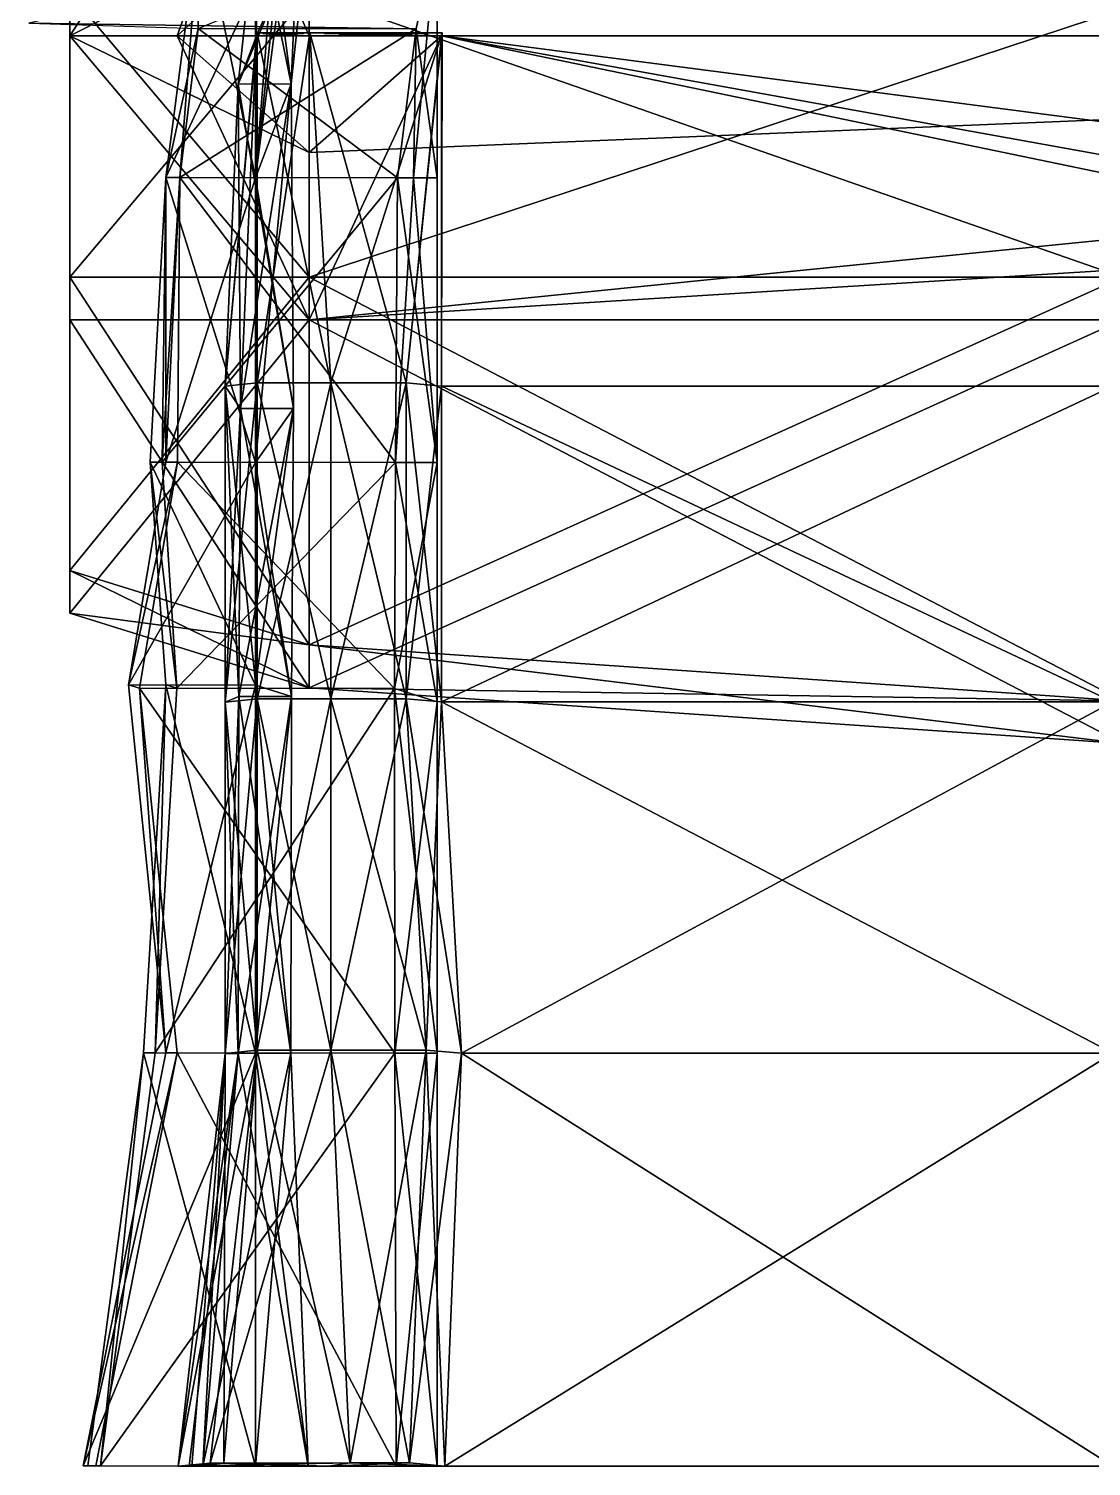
# Model space of a CAD drawing. Extents: x -16.4 to 16.4, y 0 to 31.8.
# Drawn here: x -16.37 to -6.33, y 0 to 13.59 of the extents above; entities that cross this region are included whole.
import ezdxf

# ---------------------------------------------------------------- set-up
doc = ezdxf.new("R2010")
doc.units = 0

msp = doc.modelspace()

# ---------------------------------------------------------------- linework, layer by layer
at = {"color": 1}
for points in [[(-15.976721, 17.176701, -6.18654), (-15.976721, 17.580902, -7.21959), (-15.976721, 13.52, -8.188721)], [(-15.976721, 17.580902, -7.21959), (-15.976721, 13.924301, -9.10117), (-15.976721, 13.52, -8.188721)], [(-15.976721, 17.176701, 6.18655), (-15.976721, 13.52, 8.1887), (-15.976721, 13.924301, 9.1012)], [(-13.71518, 16.990303, 6.68228), (-15.976721, 13.52, 8.1887), (-15.976721, 17.176701, 6.18655)], [(-15.976721, 17.176701, -6.18654), (-15.976721, 13.52, -8.188721), (-13.71518, 16.990303, -6.68227)], [(-15.976721, 13.52, 8.1887), (-13.71518, 16.990303, 6.68228), (-14.96467, 13.52, 8.1887)], [(-13.71518, 16.990303, -6.68227), (-15.976721, 13.52, -8.188721), (-13.71518, 14.666203, -7.69117)], [(-13.71518, 16.990303, 6.68228), (-13.71518, 14.666203, 7.6912), (-14.96467, 13.52, 8.1887)], [(-14.22323, 15.644901, 4.82384), (-14.22323, 12.178501, 4.78889), (-13.71518, 16.990303, 6.68228)], [(-14.22323, 12.178501, 4.78889), (-13.887211, 13.065804, 7.03752), (-13.71518, 16.990303, 6.68228)], [(-14.22323, 15.644901, -4.82383), (-13.71518, 16.990303, -6.68227), (-13.887211, 13.065804, -7.03751)], [(-13.71518, 16.990303, 6.68228), (-13.887211, 13.065804, 7.03752), (-13.71518, 14.666203, 7.6912)], [(-13.887211, 13.065804, -7.03751), (-13.71518, 16.990303, -6.68227), (-13.71518, 14.666203, -7.69117)], [(-14.22323, 12.178501, 4.78889), (-14.22323, 15.644901, 4.82384), (-13.94843, 15.639702, 2.31535)], [(-14.22323, 12.178501, -4.78889), (-13.89662, 14.699001, -2.377141), (-14.22323, 15.644901, -4.82383)], [(-14.22323, 12.178501, -4.78889), (-14.22323, 15.644901, -4.82383), (-13.887211, 13.065804, -7.03751)], [(-13.89662, 14.699001, 2.37715), (-14.22323, 12.178501, 4.78889), (-13.94843, 15.639702, 2.31535)], [(-14.93686, 12.182003, 3.5982), (-15.070801, 12.182003, 4.70344), (-14.74419, 14.7024, 2.29169)], [(-15.070801, 12.182003, 4.70344), (-14.22323, 12.178501, 4.78889), (-14.74419, 14.7024, 2.29169)], [(-14.7633, 13.589703, -2.324306), (-14.74419, 14.7024, -2.291685), (-15.070801, 12.182003, -4.70343)], [(-15.070801, 12.182003, -4.70343), (-14.74419, 14.7024, -2.291685), (-13.89662, 14.699001, -2.377141)], [(-14.22323, 12.178501, -4.78889), (-15.070801, 12.182003, -4.70343), (-13.89662, 14.699001, -2.377141)], [(-14.7633, 13.589703, 2.32431), (-14.93686, 12.182003, 3.5982), (-14.74419, 14.7024, 2.29169)], [(-14.22323, 12.178501, 4.78889), (-13.89662, 14.699001, 2.37715), (-14.74419, 14.7024, 2.29169)], [(-15.976721, 13.52, -8.188721), (-14.96467, 13.52, -8.188721), (-13.71518, 14.666203, -7.69117)], [(-13.71518, 14.666203, 7.6912), (-13.71518, 13.52, 8.1887), (-14.96467, 13.52, 8.1887)], [(-14.96467, 13.52, -8.188721), (-13.71518, 13.52, -8.188721), (-13.71518, 14.666203, -7.69117)], [(-14.213511, 14.665604, 7.732399), (-13.71518, 14.666203, 7.6912), (-14.38554, 13.065201, 7.320179)], [(-13.71518, 14.666203, 7.6912), (-13.887211, 13.065804, 7.03752), (-14.38554, 13.065201, 7.320179)], [(-14.38554, 13.065201, 7.320179), (-14.213511, 13.519501, 8.2299), (-14.213511, 14.665604, 7.732399)], [(-14.213511, 14.665604, -7.73235), (-14.213511, 13.519501, -8.2299), (-14.38554, 13.065201, -7.32017)], [(-14.213511, 14.665604, -7.73235), (-14.38554, 13.065201, -7.32017), (-13.887211, 13.065804, -7.03751)], [(-13.71518, 13.52, 8.1887), (-13.71518, 14.666203, 7.6912), (-14.213511, 14.665604, 7.732399)], [(-13.71518, 13.52, -8.188721), (-14.213511, 13.519501, -8.2299), (-13.71518, 14.666203, -7.69117)], [(-14.213511, 13.519501, -8.2299), (-14.213511, 14.665604, -7.73235), (-13.71518, 14.666203, -7.69117)], [(-13.71518, 14.666203, -7.69117), (-14.213511, 14.665604, -7.73235), (-13.887211, 13.065804, -7.03751)], [(-14.213511, 13.519501, 8.2299), (-13.71518, 13.52, 8.1887), (-14.213511, 14.665604, 7.732399)], [(-12.50592, 14.522102), (-16.365379, 13.641701), (-12.70647, 13.5863, -2.409762)], [(-12.50592, 14.522102), (-12.70647, 13.5863, 2.40977), (-14.7633, 13.589703, 2.32431)], [(-12.50592, 12.178501), (-12.50592, 14.522102), (-12.73064, 12.178501, -2.451033)], [(-12.50592, 14.522102), (-12.70647, 13.5863, -2.409762), (-12.73064, 12.178501, -2.451033)], [(-12.50592, 14.522102), (-12.50592, 12.178501), (-12.70647, 13.5863, 2.40977)], [(-15.976721, 11.240101, 10.539), (-15.976721, 13.924301, 9.1012), (-15.976721, 10.835903, 9.6266)], [(-15.976721, 13.924301, 9.1012), (-15.976721, 13.52, 8.1887), (-15.976721, 10.835903, 9.6266)], [(-15.976721, 11.240101, 10.539), (-13.71518, 11.240101, 10.539), (-15.976721, 13.924301, 9.1012)], [(-13.71518, 11.240101, 10.539), (-13.71518, 13.924202, 9.1012), (-15.976721, 13.924301, 9.1012)], [(-15.976721, 13.924301, -9.10117), (-15.976721, 11.240101, -10.539021), (-15.976721, 13.52, -8.188721)], [(-15.976721, 11.240101, -10.539021), (-15.976721, 13.924301, -9.10117), (-13.71518, 13.924202, -9.10118)], [(-13.71518, 11.240101, -10.539021), (-15.976721, 11.240101, -10.539021), (-13.71518, 13.924202, -9.10118)], [(-6.03192, 13.774502, 8.1066), (-13.71518, 13.924202, 9.1012), (-13.71518, 11.240101, 10.539)], [(-6.03192, 13.774502, -8.106621), (-6.03192, 11.240101, -10.539021), (-13.71518, 13.924202, -9.10118)], [(-6.03192, 11.240101, -10.539021), (-13.71518, 11.240101, -10.539021), (-13.71518, 13.924202, -9.10118)], [(-6.03192, 11.240101, 10.539), (-6.03192, 13.774502, 8.1066), (-13.71518, 11.240101, 10.539)], [(-16.365379, 13.641701), (-14.7633, 13.589703, -2.324306), (-12.70647, 13.5863, -2.409762)], [(-14.93686, 12.182003, -3.5982), (-14.7633, 13.589703, -2.324306), (-15.070801, 12.182003, -4.70343)], [(-14.7633, 13.589703, 2.32431), (-12.70647, 13.5863, 2.40977), (-14.93686, 12.182003, 3.5982)], [(-14.7633, 13.589703, -2.324306), (-14.93686, 12.182003, -3.5982), (-12.88002, 12.178501, -3.68365)], [(-12.70647, 13.5863, -2.409762), (-14.7633, 13.589703, -2.324306), (-12.88002, 12.178501, -3.68365)], [(-13.71518, 10.835903, 9.6266), (-15.976721, 10.835903, 9.6266), (-15.976721, 13.52, 8.1887)], [(-14.96467, 13.52, 8.1887), (-13.71518, 12.418602, 8.7787), (-15.976721, 13.52, 8.1887)], [(-13.71518, 12.418602, 8.7787), (-13.71518, 10.835903, 9.6266), (-15.976721, 13.52, 8.1887)], [(-15.976721, 11.240101, -10.539021), (-15.976721, 10.835903, -9.62657), (-15.976721, 13.52, -8.188721)], [(-15.976721, 13.52, -8.188721), (-15.976721, 10.835903, -9.62657), (-13.71518, 10.835903, -9.62657)], [(-14.96467, 13.52, -8.188721), (-15.976721, 13.52, -8.188721), (-13.71518, 10.835903, -9.62657)], [(-13.71518, 13.52, 8.1887), (-13.71518, 12.418602, 8.7787), (-14.96467, 13.52, 8.1887)], [(-14.96467, 13.52, -8.188721), (-13.71518, 12.418602, -8.77873), (-13.71518, 13.52, -8.188721)], [(-13.71518, 12.418602, -8.77873), (-14.96467, 13.52, -8.188721), (-13.71518, 10.835903, -9.62657)], [(-12.70647, 13.5863, 2.40977), (-12.88002, 12.178501, 3.68366), (-14.93686, 12.182003, 3.5982)], [(-14.213511, 13.519501, -8.2299), (-14.20674, 13.549702, -8.546631), (-14.50984, 10.210201, -9.060101)], [(-14.20674, 13.549702, -8.546631), (-14.20674, 10.240402, -9.742121), (-14.50984, 10.210201, -9.060101)], [(-14.50984, 10.210201, 9.060101), (-14.213511, 13.519501, 8.2299), (-14.38554, 13.065201, 7.320179)], [(-14.213511, 13.519501, 8.2299), (-14.50984, 10.210201, 9.060101), (-14.20674, 10.240402, 9.7421)], [(-14.50984, 10.210201, -9.060101), (-14.363541, 9.997002, -8.44488), (-14.213511, 13.519501, -8.2299)], [(-14.363541, 9.997002, -8.44488), (-14.38554, 13.065201, -7.32017), (-14.213511, 13.519501, -8.2299)], [(-14.20674, 13.549702, 8.5466), (-13.70841, 13.550301, 8.505499), (-14.213511, 13.519501, 8.2299)], [(-13.70841, 13.550301, 8.505499), (-13.71518, 13.52, 8.1887), (-14.213511, 13.519501, 8.2299)], [(-14.20674, 13.549702, 8.5466), (-14.213511, 13.519501, 8.2299), (-14.20674, 10.240402, 9.7421)], [(-14.20674, 13.549702, -8.546631), (-14.213511, 13.519501, -8.2299), (-13.71518, 13.52, -8.188721)], [(-13.50998, 10.241001, 9.848499), (-13.70841, 13.550301, 8.505499), (-14.20674, 13.549702, 8.5466)], [(-13.70841, 13.550301, -8.50545), (-14.20674, 13.549702, -8.546631), (-13.71518, 13.52, -8.188721)], [(-13.50998, 10.241001, -9.84852), (-14.20674, 10.240402, -9.742121), (-13.70841, 13.550301, -8.50545)], [(-14.20674, 10.240402, -9.742121), (-14.20674, 13.549702, -8.546631), (-13.70841, 13.550301, -8.50545)], [(-14.20674, 10.240402, 9.7421), (-13.50998, 10.241001, 9.848499), (-14.20674, 13.549702, 8.5466)], [(-12.465691, 13.52, 8.1887), (-13.71518, 13.52, 8.1887), (-13.70841, 13.550301, 8.505499)], [(-12.465691, 13.52, -8.188721), (-12.45893, 13.550301, -8.50545), (-13.71518, 13.52, -8.188721)], [(-12.45893, 13.550301, -8.50545), (-13.70841, 13.550301, -8.50545), (-13.71518, 13.52, -8.188721)], [(-13.71518, 12.418602, 8.7787), (-12.465691, 13.52, 8.1887), (-13.71518, 10.835903, 9.6266)], [(-12.465691, 13.52, 8.1887), (12.988579, 13.52, 8.1887), (-13.71518, 10.835903, 9.6266)], [(-13.71518, 10.835903, 9.6266), (12.988579, 13.52, 8.1887), (14.08168, 10.835903, 9.6266)], [(-13.71518, 13.52, 8.1887), (-12.465691, 13.52, 8.1887), (-13.71518, 12.418602, 8.7787)], [(-13.71518, 12.418602, -8.77873), (-12.465691, 13.52, -8.188721), (-13.71518, 13.52, -8.188721)], [(-12.465691, 13.52, -8.188721), (-13.71518, 12.418602, -8.77873), (12.988579, 13.52, -8.188721)], [(-13.71518, 12.418602, -8.77873), (-13.71518, 10.835903, -9.62657), (12.988579, 13.52, -8.188721)], [(12.988579, 13.52, -8.188721), (-13.71518, 10.835903, -9.62657), (14.08168, 12.5564, -8.70491)], [(-12.45893, 13.550301, 8.505499), (-13.70841, 13.550301, 8.505499), (-13.50998, 10.241001, 9.848499)], [(-12.45893, 13.550301, 8.505499), (-12.465691, 13.52, 8.1887), (-13.70841, 13.550301, 8.505499)], [(-12.45893, 13.550301, -8.50545), (-12.80008, 10.241001, -9.66177), (-13.70841, 13.550301, -8.50545)], [(-12.80008, 10.241001, -9.66177), (-13.50998, 10.241001, -9.84852), (-13.70841, 13.550301, -8.50545)], [(-12.80008, 10.241001, 9.6618), (-12.45893, 13.550301, 8.505499), (-13.50998, 10.241001, 9.848499)], [(-12.73064, 12.178501, 2.45104), (-12.88002, 12.178501, 3.68366), (-12.70647, 13.5863, 2.40977)], [(-12.70647, 13.5863, -2.409762), (-12.88002, 12.178501, -3.68365), (-12.73064, 12.178501, -2.451033)], [(-12.80008, 10.241001, 9.6618), (-12.465691, 10.2108, 9.384199), (-12.45893, 13.550301, 8.505499)], [(-12.80008, 10.241001, -9.66177), (-12.45893, 13.550301, -8.50545), (-12.465691, 13.52, -8.188721)], [(-12.465691, 10.2108, -9.384211), (-12.80008, 10.241001, -9.66177), (-12.465691, 13.52, -8.188721)], [(-12.50592, 12.178501), (-12.73064, 12.178501, 2.45104), (-12.70647, 13.5863, 2.40977)], [(-12.465691, 10.2108, 9.384199), (-12.465691, 13.52, 8.1887), (-12.45893, 13.550301, 8.505499)], [(12.988579, 13.52, 8.1887), (-12.465691, 13.52, 8.1887), (5.901579, 10.2108, 9.384199)], [(5.901579, 10.2108, 9.384199), (-12.465691, 13.52, 8.1887), (3.48988, 10.2108, 9.384199)], [(-12.465691, 13.52, 8.1887), (-12.465691, 10.2108, 9.384199), (3.48988, 10.2108, 9.384199)], [(12.988579, 13.52, -8.188721), (12.988579, 10.2108, -9.384211), (-12.465691, 13.52, -8.188721)], [(12.988579, 10.2108, -9.384211), (5.901579, 10.2108, -9.384211), (-12.465691, 13.52, -8.188721)], [(-12.465691, 13.52, -8.188721), (5.901579, 10.2108, -9.384211), (-12.465691, 10.2108, -9.384211)], [(-14.363541, 9.997002, 8.444901), (-14.50984, 10.210201, 9.060101), (-14.38554, 13.065201, 7.320179)], [(-14.38554, 13.065201, 7.320179), (-13.887211, 13.065804, 7.03752), (-14.363541, 9.997002, 8.444901)], [(-13.887211, 13.065804, -7.03751), (-14.38554, 13.065201, -7.32017), (-13.865211, 9.997601, -8.16223)], [(-14.38554, 13.065201, -7.32017), (-14.363541, 9.997002, -8.44488), (-13.865211, 9.997601, -8.16223)], [(-13.887211, 13.065804, 7.03752), (-13.865211, 9.997601, 8.162199), (-14.363541, 9.997002, 8.444901)], [(-13.865211, 9.997601, 8.162199), (-13.887211, 13.065804, 7.03752), (-14.22323, 9.4888, 5.24631)], [(-13.887211, 13.065804, 7.03752), (-14.22323, 12.178501, 4.78889), (-14.22323, 9.4888, 5.24631)], [(-13.887211, 13.065804, -7.03751), (-13.865211, 9.997601, -8.16223), (-14.22323, 12.178501, -4.78889)], [(-13.71518, 10.835903, -9.62657), (14.08168, 10.835903, -9.62657), (14.08168, 12.5564, -8.70491)], [(-15.218571, 9.492203, 5.16086), (-15.070801, 12.182003, 4.70344), (-15.106291, 9.492203, 4.05321)], [(-15.218571, 9.492203, 5.16086), (-14.22323, 9.4888, 5.24631), (-15.070801, 12.182003, 4.70344)], [(-15.070801, 12.182003, 4.70344), (-14.93686, 12.182003, 3.5982), (-15.106291, 9.492203, 4.05321)], [(-14.93686, 12.182003, 3.5982), (-12.88002, 12.178501, 3.68366), (-15.106291, 9.492203, 4.05321)], [(-12.88002, 12.178501, 3.68366), (-12.90169, 9.4888, 4.13867), (-15.106291, 9.492203, 4.05321)], [(-14.22323, 9.4888, 5.24631), (-14.22323, 12.178501, 4.78889), (-15.070801, 12.182003, 4.70344)], [(-15.070801, 12.182003, -4.70343), (-15.070801, 9.492203, -5.160851), (-14.93686, 12.182003, -3.5982)], [(-15.070801, 9.492203, -5.160851), (-14.958521, 9.492203, -4.0532), (-14.93686, 12.182003, -3.5982)], [(-15.070801, 9.492203, -5.160851), (-15.070801, 12.182003, -4.70343), (-14.22323, 12.178501, -4.78889)], [(-14.22323, 9.4888, -5.2463), (-15.070801, 9.492203, -5.160851), (-14.22323, 12.178501, -4.78889)], [(-14.93686, 12.182003, -3.5982), (-14.958521, 9.492203, -4.0532), (-12.90169, 9.4888, -4.13866)], [(-12.88002, 12.178501, -3.68365), (-14.93686, 12.182003, -3.5982), (-12.90169, 9.4888, -4.13866)], [(-13.865211, 9.997601, -8.16223), (-14.22323, 9.4888, -5.2463), (-14.22323, 12.178501, -4.78889)], [(-12.90169, 9.4888, 4.13867), (-12.88002, 12.178501, 3.68366), (-12.50592, 9.4888, -0.23441)], [(-12.88002, 12.178501, -3.68365), (-12.90169, 9.4888, -4.13866), (-12.73064, 12.178501, -2.451033)], [(-12.90169, 9.4888, -4.13866), (-12.50592, 9.4888, -0.23441), (-12.73064, 12.178501, -2.451033)], [(-12.88002, 12.178501, 3.68366), (-12.73064, 12.178501, 2.45104), (-12.50592, 9.4888, -0.23441)], [(-12.50592, 9.4888, -0.23441), (-12.73064, 12.178501, 2.45104), (-12.50592, 12.178501)], [(-12.73064, 12.178501, -2.451033), (-12.50592, 9.4888, -0.23441), (-12.50592, 12.178501)], [(-15.976721, 11.240101, 10.539), (-15.976721, 10.835903, 9.6266), (-15.976721, 8.467201, 12.9401)], [(-15.976721, 8.467201, 12.9401), (-13.71518, 7.763103, 12.9401), (-15.976721, 11.240101, 10.539)], [(-13.71518, 7.763103, 12.9401), (-13.71518, 11.240101, 10.539), (-15.976721, 11.240101, 10.539)], [(-15.976721, 10.835903, -9.62657), (-15.976721, 11.240101, -10.539021), (-15.976721, 8.063004, -12.02763)], [(-15.976721, 11.240101, -10.539021), (-15.976721, 8.467201, -12.9401), (-15.976721, 8.063004, -12.02763)], [(-13.71518, 7.763103, -12.9401), (-15.976721, 8.467201, -12.9401), (-13.71518, 11.240101, -10.539021)], [(-15.976721, 8.467201, -12.9401), (-15.976721, 11.240101, -10.539021), (-13.71518, 11.240101, -10.539021)], [(-6.03192, 11.240101, 10.539), (-13.71518, 11.240101, 10.539), (-6.03192, 7.236103, 12.9401)], [(-13.71518, 11.240101, 10.539), (-13.71518, 7.763103, 12.9401), (-6.03192, 7.236103, 12.9401)], [(-13.71518, 11.240101, -10.539021), (-6.03192, 11.240101, -10.539021), (-13.71518, 7.763103, -12.9401)], [(-6.03192, 11.240101, -10.539021), (-6.03192, 7.236103, -12.9401), (-13.71518, 7.763103, -12.9401)], [(-15.976721, 10.835903, 9.6266), (-15.976721, 8.063004, 12.027599), (-15.976721, 8.467201, 12.9401)], [(-15.976721, 10.835903, 9.6266), (-13.71518, 10.835903, 9.6266), (-15.976721, 8.063004, 12.027599)], [(-13.71518, 10.835903, 9.6266), (-13.71518, 7.358902, 12.027599), (-15.976721, 8.063004, 12.027599)], [(-13.71518, 10.835903, -9.62657), (-15.976721, 10.835903, -9.62657), (-13.71518, 7.358902, -12.02763)], [(-15.976721, 10.835903, -9.62657), (-15.976721, 8.063004, -12.02763), (-13.71518, 7.358902, -12.02763)], [(-6.03192, 10.835903, 9.6266), (-6.03192, 6.831902, 12.027599), (-13.71518, 10.835903, 9.6266)], [(-6.03192, 6.831902, 12.027599), (-13.71518, 7.358902, 12.027599), (-13.71518, 10.835903, 9.6266)], [(-6.03192, 6.831902, -12.02763), (-6.03192, 10.835903, -9.62657), (-13.71518, 7.358902, -12.02763)], [(-6.03192, 10.835903, -9.62657), (-13.71518, 10.835903, -9.62657), (-13.71518, 7.358902, -12.02763)], [(-13.71518, 10.835903, 9.6266), (14.08168, 10.835903, 9.6266), (-6.03192, 10.835903, 9.6266)], [(14.08168, 10.835903, -9.62657), (-13.71518, 10.835903, -9.62657), (9.154579, 10.835903, -9.62657)], [(-13.71518, 10.835903, -9.62657), (-6.03192, 10.835903, -9.62657), (9.154579, 10.835903, -9.62657)], [(-14.20674, 10.240402, 9.7421), (-14.50984, 10.210201, 9.060101), (-14.20674, 7.253902, 9.673599)], [(-14.50984, 10.210201, -9.060101), (-14.20674, 10.240402, -9.742121), (-14.50984, 7.223602, -8.99162)], [(-14.20674, 10.240402, -9.742121), (-14.20674, 7.253902, -9.67363), (-14.50984, 7.223602, -8.99162)], [(-14.50984, 7.223602, 8.9916), (-14.50984, 10.210201, 9.060101), (-14.363541, 9.997002, 8.444901)], [(-14.50984, 10.210201, 9.060101), (-14.50984, 7.223602, 8.9916), (-14.20674, 7.253902, 9.673599)], [(-14.50984, 7.223602, -8.99162), (-14.38057, 7.2761, -8.361231), (-14.50984, 10.210201, -9.060101)], [(-14.38057, 7.2761, -8.361231), (-14.363541, 9.997002, -8.44488), (-14.50984, 10.210201, -9.060101)], [(-13.50998, 7.254402, 9.780001), (-13.50998, 10.241001, 9.848499), (-14.20674, 10.240402, 9.7421)], [(-13.50998, 7.254402, -9.78003), (-14.20674, 7.253902, -9.67363), (-13.50998, 10.241001, -9.84852)], [(-14.20674, 7.253902, -9.67363), (-14.20674, 10.240402, -9.742121), (-13.50998, 10.241001, -9.84852)], [(-14.20674, 7.253902, 9.673599), (-13.50998, 7.254402, 9.780001), (-14.20674, 10.240402, 9.7421)], [(-12.80008, 7.254402, 9.5933), (-12.80008, 10.241001, 9.6618), (-13.50998, 7.254402, 9.780001)], [(-12.80008, 10.241001, 9.6618), (-13.50998, 10.241001, 9.848499), (-13.50998, 7.254402, 9.780001)], [(-12.80008, 10.241001, -9.66177), (-12.80008, 7.254402, -9.593281), (-13.50998, 10.241001, -9.84852)], [(-12.80008, 7.254402, -9.593281), (-13.50998, 7.254402, -9.78003), (-13.50998, 10.241001, -9.84852)], [(-12.80008, 7.254402, 9.5933), (-12.465691, 7.224201, 9.315701), (-12.80008, 10.241001, 9.6618)], [(-12.465691, 7.224201, 9.315701), (-12.465691, 10.2108, 9.384199), (-12.80008, 10.241001, 9.6618)], [(-12.80008, 7.254402, -9.593281), (-12.80008, 10.241001, -9.66177), (-12.465691, 10.2108, -9.384211)], [(-12.465691, 7.224201, -9.31573), (-12.80008, 7.254402, -9.593281), (-12.465691, 10.2108, -9.384211)], [(-6.12321, 7.224201, 9.315701), (-6.12321, 10.2108, 9.384199), (-12.465691, 7.224201, 9.315701)], [(-6.12321, 10.2108, 9.384199), (-12.465691, 10.2108, 9.384199), (-12.465691, 7.224201, 9.315701)], [(3.48988, 10.2108, 9.384199), (-12.465691, 10.2108, 9.384199), (-3.04807, 10.2108, 9.384199)], [(-12.465691, 10.2108, 9.384199), (-6.12321, 10.2108, 9.384199), (-3.04807, 10.2108, 9.384199)], [(-6.12321, 10.2108, -9.384211), (-6.12321, 7.224201, -9.31573), (-12.465691, 10.2108, -9.384211)], [(-6.12321, 7.224201, -9.31573), (-12.465691, 7.224201, -9.31573), (-12.465691, 10.2108, -9.384211)], [(5.901579, 10.2108, -9.384211), (3.48988, 10.2108, -9.384211), (-12.465691, 10.2108, -9.384211)], [(-12.465691, 10.2108, -9.384211), (3.48988, 10.2108, -9.384211), (-6.12321, 10.2108, -9.384211)], [(-14.38057, 7.2761, 8.3612), (-14.50984, 7.223602, 8.9916), (-14.363541, 9.997002, 8.444901)], [(-14.363541, 9.997002, 8.444901), (-13.865211, 9.997601, 8.162199), (-14.38057, 7.2761, 8.3612)], [(-13.865211, 9.997601, 8.162199), (-13.88225, 7.2766, 8.0786), (-14.38057, 7.2761, 8.3612)], [(-14.363541, 9.997002, -8.44488), (-14.38057, 7.2761, -8.361231), (-13.88225, 7.2766, -8.07857)], [(-13.865211, 9.997601, -8.16223), (-14.363541, 9.997002, -8.44488), (-13.88225, 7.2766, -8.07857)], [(-13.88225, 7.2766, 8.0786), (-13.865211, 9.997601, 8.162199), (-14.22323, 7.383602, 5.55352)], [(-13.865211, 9.997601, 8.162199), (-14.22323, 9.4888, 5.24631), (-14.22323, 7.383602, 5.55352)], [(-13.865211, 9.997601, -8.16223), (-13.88225, 7.2766, -8.07857), (-14.22323, 9.4888, -5.2463)], [(-15.070801, 9.492203, -5.160851), (-15.423321, 7.3871, -5.46805), (-14.958521, 9.492203, -4.0532)], [(-15.423321, 7.3871, -5.46805), (-15.319261, 7.354401, -4.36009), (-14.958521, 9.492203, -4.0532)], [(-15.423321, 7.3871, -5.46805), (-15.070801, 9.492203, -5.160851), (-14.22323, 9.4888, -5.2463)], [(-14.22323, 7.383602, -5.55351), (-15.423321, 7.3871, -5.46805), (-14.22323, 9.4888, -5.2463)], [(-14.958521, 9.492203, -4.0532), (-15.319261, 7.354401, -4.36009), (-12.90991, 7.351002, -4.44554)], [(-15.070801, 7.3871, 5.46806), (-15.218571, 9.492203, 5.16086), (-14.966741, 7.354401, 4.36009)], [(-15.218571, 9.492203, 5.16086), (-15.106291, 9.492203, 4.05321), (-14.966741, 7.354401, 4.36009)], [(-15.070801, 7.3871, 5.46806), (-14.22323, 7.383602, 5.55352), (-15.218571, 9.492203, 5.16086)], [(-14.22323, 7.383602, 5.55352), (-14.22323, 9.4888, 5.24631), (-15.218571, 9.492203, 5.16086)], [(-15.106291, 9.492203, 4.05321), (-12.90169, 9.4888, 4.13867), (-14.966741, 7.354401, 4.36009)], [(-12.90169, 9.4888, 4.13867), (-12.90991, 7.351002, 4.44555), (-14.966741, 7.354401, 4.36009)], [(-12.90169, 9.4888, -4.13866), (-14.958521, 9.492203, -4.0532), (-12.90991, 7.351002, -4.44554)], [(-13.88225, 7.2766, -8.07857), (-14.22323, 7.383602, -5.55351), (-14.22323, 9.4888, -5.2463)], [(-12.90991, 7.351002, 4.44555), (-12.90169, 9.4888, 4.13867), (-12.50592, 7.224201, -0.14393)], [(-12.90169, 9.4888, -4.13866), (-12.90991, 7.351002, -4.44554), (-12.50592, 9.4888, -0.23441)], [(-12.90991, 7.351002, -4.44554), (-12.50592, 7.224201, -0.14393), (-12.50592, 9.4888, -0.23441)], [(-12.90169, 9.4888, 4.13867), (-12.50592, 9.4888, -0.23441), (-12.50592, 7.224201, -0.14393)], [(-15.976721, 8.063004, 12.027599), (-13.71518, 7.358902, 12.027599), (-15.976721, 8.467201, 12.9401)], [(-13.71518, 7.358902, 12.027599), (-13.71518, 7.763103, 12.9401), (-15.976721, 8.467201, 12.9401)], [(-15.976721, 8.063004, -12.02763), (-15.976721, 8.467201, -12.9401), (-13.71518, 7.763103, -12.9401)], [(-13.71518, 7.358902, -12.02763), (-15.976721, 8.063004, -12.02763), (-13.71518, 7.763103, -12.9401)], [(-13.71518, 7.763103, 12.9401), (-13.71518, 7.358902, 12.027599), (-6.03192, 7.236103, 12.9401)], [(-13.71518, 7.358902, -12.02763), (-13.71518, 7.763103, -12.9401), (-6.03192, 6.831902, -12.02763)], [(-13.71518, 7.763103, -12.9401), (-6.03192, 7.236103, -12.9401), (-6.03192, 6.831902, -12.02763)], [(-15.423321, 7.3871, -5.46805), (-15.070801, 3.9067, -5.26272), (-15.319261, 7.354401, -4.36009)], [(-15.070801, 3.9067, -5.26272), (-15.423321, 7.3871, -5.46805), (-14.22323, 7.383602, -5.55351)], [(-15.070801, 3.9067, -5.26272), (-14.962461, 3.9067, -4.27827), (-15.319261, 7.354401, -4.36009)], [(-12.90991, 7.351002, -4.44554), (-15.319261, 7.354401, -4.36009), (-12.90563, 3.903301, -4.36372)], [(-15.319261, 7.354401, -4.36009), (-14.962461, 3.9067, -4.27827), (-12.90563, 3.903301, -4.36372)], [(-15.280951, 3.9067, 5.26273), (-15.070801, 7.3871, 5.46806), (-15.172621, 3.9067, 4.15469)], [(-15.280951, 3.9067, 5.26273), (-14.22323, 3.903301, 5.34819), (-15.070801, 7.3871, 5.46806)], [(-15.070801, 7.3871, 5.46806), (-14.966741, 7.354401, 4.36009), (-15.172621, 3.9067, 4.15469)], [(-14.966741, 7.354401, 4.36009), (-12.90991, 7.351002, 4.44555), (-15.172621, 3.9067, 4.15469)], [(-12.90991, 7.351002, 4.44555), (-12.90563, 3.903301, 4.24015), (-15.172621, 3.9067, 4.15469)], [(-14.22323, 3.903301, 5.34819), (-14.22323, 7.383602, 5.55352), (-15.070801, 7.3871, 5.46806)], [(-14.22323, 3.903301, -5.34818), (-15.070801, 3.9067, -5.26272), (-14.22323, 7.383602, -5.55351)], [(-13.88225, 7.2766, 8.0786), (-14.22323, 7.383602, 5.55352), (-14.22323, 3.903301, 5.34819)], [(-13.88225, 7.2766, -8.07857), (-13.888021, 3.903301, -7.74827), (-14.22323, 7.383602, -5.55351)], [(-13.888021, 3.903301, -7.74827), (-14.22323, 3.903301, -5.34818), (-14.22323, 7.383602, -5.55351)], [(-13.71518, 7.358902, 12.027599), (-6.03192, 6.831902, 12.027599), (-6.03192, 7.236103, 12.9401)], [(-12.90563, 3.903301, 4.24015), (-12.90991, 7.351002, 4.44555), (-12.50592, 3.903301, -0.15193)], [(-12.90991, 7.351002, 4.44555), (-12.50592, 7.224201, -0.14393), (-12.50592, 3.903301, -0.15193)], [(-12.90991, 7.351002, -4.44554), (-12.90563, 3.903301, -4.36372), (-12.50592, 7.224201, -0.14393)], [(-14.38634, 3.902802, 8.030899), (-14.50984, 3.902802, 8.6616), (-14.38057, 7.2761, 8.3612)], [(-14.50984, 3.902802, 8.6616), (-14.50984, 7.223602, 8.9916), (-14.38057, 7.2761, 8.3612)], [(-14.38634, 3.902802, -8.03092), (-14.38057, 7.2761, -8.361231), (-14.50984, 7.223602, -8.99162)], [(-14.20674, 7.253902, 9.673599), (-14.50984, 7.223602, 8.9916), (-14.20674, 3.933002, 9.3437)], [(-14.50984, 7.223602, -8.99162), (-14.20674, 7.253902, -9.67363), (-14.50984, 3.902802, -8.661631)], [(-14.20674, 7.253902, -9.67363), (-14.20674, 3.933002, -9.343651), (-14.50984, 3.902802, -8.661631)], [(-14.50984, 7.223602, 8.9916), (-14.50984, 3.902802, 8.6616), (-14.20674, 3.933002, 9.3437)], [(-14.50984, 3.902802, -8.661631), (-14.38634, 3.902802, -8.03092), (-14.50984, 7.223602, -8.99162)], [(-14.38057, 7.2761, 8.3612), (-13.88225, 7.2766, 8.0786), (-14.38634, 3.902802, 8.030899)], [(-13.88225, 7.2766, 8.0786), (-13.888021, 3.903301, 7.7483), (-14.38634, 3.902802, 8.030899)], [(-14.38057, 7.2761, -8.361231), (-14.38634, 3.902802, -8.03092), (-13.888021, 3.903301, -7.74827)], [(-13.88225, 7.2766, -8.07857), (-14.38057, 7.2761, -8.361231), (-13.888021, 3.903301, -7.74827)], [(-13.888021, 3.903301, 7.7483), (-13.88225, 7.2766, 8.0786), (-14.22323, 3.903301, 5.34819)], [(-13.50998, 3.933502, 9.4501), (-13.50998, 7.254402, 9.780001), (-14.20674, 7.253902, 9.673599)], [(-13.50998, 3.933502, -9.45005), (-14.20674, 3.933002, -9.343651), (-13.50998, 7.254402, -9.78003)], [(-14.20674, 3.933002, -9.343651), (-14.20674, 7.253902, -9.67363), (-13.50998, 7.254402, -9.78003)], [(-14.20674, 3.933002, 9.3437), (-13.50998, 3.933502, 9.4501), (-14.20674, 7.253902, 9.673599)], [(-12.61108, 3.933502, 9.252199), (-12.80008, 7.254402, 9.5933), (-13.50998, 3.933502, 9.4501)], [(-12.80008, 7.254402, 9.5933), (-13.50998, 7.254402, 9.780001), (-13.50998, 3.933502, 9.4501)], [(-12.80008, 7.254402, -9.593281), (-12.61108, 3.933502, -9.25215), (-13.50998, 7.254402, -9.78003)], [(-12.61108, 3.933502, -9.25215), (-13.50998, 3.933502, -9.45005), (-13.50998, 7.254402, -9.78003)], [(-12.90563, 3.903301, -4.36372), (-12.50592, 3.903301, -0.15193), (-12.50592, 7.224201, -0.14393)], [(-12.61108, 3.933502, 9.252199), (-12.276691, 3.903301, 8.9746), (-12.80008, 7.254402, 9.5933)], [(-12.276691, 3.903301, 8.9746), (-12.465691, 7.224201, 9.315701), (-12.80008, 7.254402, 9.5933)], [(-12.61108, 3.933502, -9.25215), (-12.80008, 7.254402, -9.593281), (-12.465691, 7.224201, -9.31573)], [(-12.276691, 3.903301, -8.97459), (-12.61108, 3.933502, -9.25215), (-12.465691, 7.224201, -9.31573)], [(-6.12321, 7.224201, 9.315701), (-12.465691, 7.224201, 9.315701), (-12.276691, 3.903301, 8.9746)], [(-6.12321, 7.224201, -9.31573), (-6.12351, 3.903301, -8.918), (-12.465691, 7.224201, -9.31573)], [(-6.12351, 3.903301, -8.918), (-12.276691, 3.903301, -8.97459), (-12.465691, 7.224201, -9.31573)], [(-6.12351, 3.903301, 8.917999), (-6.12321, 7.224201, 9.315701), (-12.276691, 3.903301, 8.9746)], [(-15.730551, 0.004002, -3.61519), (-14.962461, 3.9067, -4.27827), (-15.85178, 0.004002, -4.72189)], [(-14.962461, 3.9067, -4.27827), (-15.070801, 3.9067, -5.26272), (-15.85178, 0.004002, -4.72189)], [(-15.85178, 0.004002, -4.72189), (-15.070801, 3.9067, -5.26272), (-14.22323, 3.903301, -5.34818)], [(-14.22323, 0.000603, -4.80735), (-15.85178, 0.004002, -4.72189), (-14.22323, 3.903301, -5.34818)], [(-15.68661, 0.004002, 3.6152), (-15.80785, 0.004002, 4.7219), (-15.280951, 3.9067, 5.26273)], [(-15.80785, 0.004002, 4.7219), (-14.22323, 0.000603, 4.80736), (-15.280951, 3.9067, 5.26273)], [(-14.962461, 3.9067, -4.27827), (-15.730551, 0.004002, -3.61519), (-12.892731, 0.000603, -3.70065)], [(-15.172621, 3.9067, 4.15469), (-15.68661, 0.004002, 3.6152), (-15.280951, 3.9067, 5.26273)], [(-15.172621, 3.9067, 4.15469), (-12.90563, 3.903301, 4.24015), (-15.68661, 0.004002, 3.6152)], [(-12.90563, 3.903301, 4.24015), (-12.892731, 0.000603, 3.70065), (-15.68661, 0.004002, 3.6152)], [(-14.22323, 0.000603, 4.80736), (-14.22323, 3.903301, 5.34819), (-15.280951, 3.9067, 5.26273)], [(-12.90563, 3.903301, -4.36372), (-14.962461, 3.9067, -4.27827), (-12.892731, 0.000603, -3.70065)], [(-14.50984, 3.902802, -8.661631), (-14.20674, 3.933002, -9.343651), (-14.95534, 0, -8.93292)], [(-14.20674, 3.933002, -9.343651), (-14.652241, 0.030201, -9.61493), (-14.95534, 0, -8.93292)], [(-14.85046, 0, -8.304951), (-14.38634, 3.902802, -8.03092), (-14.95534, 0, -8.93292)], [(-14.38634, 3.902802, -8.03092), (-14.50984, 3.902802, -8.661631), (-14.95534, 0, -8.93292)], [(-14.38634, 3.902802, -8.03092), (-14.85046, 0, -8.304951), (-13.72472, 0.000603, -8.022301)], [(-14.720571, 0, 8.305), (-14.825451, 0, 8.932899), (-14.50984, 3.902802, 8.6616)], [(-14.50984, 3.902802, 8.6616), (-14.825451, 0, 8.932899), (-14.52235, 0.030201, 9.614901)], [(-14.38634, 3.902802, 8.030899), (-13.888021, 3.903301, 7.7483), (-14.720571, 0, 8.305)], [(-13.888021, 3.903301, 7.7483), (-13.72472, 0.000603, 8.022301), (-14.720571, 0, 8.305)], [(-14.38634, 3.902802, 8.030899), (-14.720571, 0, 8.305), (-14.50984, 3.902802, 8.6616)], [(-13.32806, 0.030804, -9.721331), (-14.652241, 0.030201, -9.61493), (-13.50998, 3.933502, -9.45005)], [(-14.652241, 0.030201, -9.61493), (-14.20674, 3.933002, -9.343651), (-13.50998, 3.933502, -9.45005)], [(-14.20674, 3.933002, 9.3437), (-14.50984, 3.902802, 8.6616), (-14.52235, 0.030201, 9.614901)], [(-14.52235, 0.030201, 9.614901), (-13.32806, 0.030804, 9.7213), (-14.20674, 3.933002, 9.3437)], [(-13.888021, 3.903301, -7.74827), (-14.38634, 3.902802, -8.03092), (-13.72472, 0.000603, -8.022301)], [(-14.22323, 0.000603, -4.80735), (-14.22323, 3.903301, -5.34818), (-13.72472, 0.000603, -8.022301)], [(-14.22323, 3.903301, -5.34818), (-13.888021, 3.903301, -7.74827), (-13.72472, 0.000603, -8.022301)], [(-14.22323, 3.903301, 5.34819), (-14.22323, 0.000603, 4.80736), (-13.888021, 3.903301, 7.7483)], [(-14.22323, 0.000603, 4.80736), (-13.72472, 0.000603, 8.022301), (-13.888021, 3.903301, 7.7483)], [(-13.32806, 0.030804, 9.7213), (-13.50998, 3.933502, 9.4501), (-14.20674, 3.933002, 9.3437)], [(-12.61108, 3.933502, 9.252199), (-13.50998, 3.933502, 9.4501), (-13.32806, 0.030804, 9.7213)], [(-12.61108, 3.933502, -9.25215), (-12.76828, 0.030804, -9.37817), (-13.50998, 3.933502, -9.45005)], [(-12.76828, 0.030804, -9.37817), (-13.32806, 0.030804, -9.721331), (-13.50998, 3.933502, -9.45005)], [(-12.76828, 0.030804, 9.378201), (-12.61108, 3.933502, 9.252199), (-13.32806, 0.030804, 9.7213)], [(-12.50592, 3.903301, -0.15193), (-12.50592, 0.000603, -0.16958), (-12.90563, 3.903301, 4.24015)], [(-12.50592, 0.000603, -0.16958), (-12.892731, 0.000603, 3.70065), (-12.90563, 3.903301, 4.24015)], [(-12.50592, 3.903301, -0.15193), (-12.90563, 3.903301, -4.36372), (-12.892731, 0.000603, -3.70065)], [(-12.50592, 0.000603, -0.16958), (-12.50592, 3.903301, -0.15193), (-12.892731, 0.000603, -3.70065)], [(-12.76828, 0.030804, 9.378201), (-12.43389, 0.000603, 9.100599), (-12.61108, 3.933502, 9.252199)], [(-12.76828, 0.030804, -9.37817), (-12.61108, 3.933502, -9.25215), (-12.276691, 3.903301, -8.97459)], [(-12.43389, 0.000603, -9.100611), (-12.76828, 0.030804, -9.37817), (-12.276691, 3.903301, -8.97459)], [(-12.43389, 0.000603, 9.100599), (-12.276691, 3.903301, 8.9746), (-12.61108, 3.933502, 9.252199)], [(-6.12348, 0.000603, 8.3221), (-6.12351, 3.903301, 8.917999), (-12.43389, 0.000603, 9.100599)], [(-6.12351, 3.903301, 8.917999), (-12.276691, 3.903301, 8.9746), (-12.43389, 0.000603, 9.100599)], [(-6.12348, 0.000603, -8.32209), (-12.43389, 0.000603, -9.100611), (-12.276691, 3.903301, -8.97459)], [(-6.12351, 3.903301, -8.918), (-6.12348, 0.000603, -8.32209), (-12.276691, 3.903301, -8.97459)], [(-15.730551, 0.004002, -3.61519), (-15.85178, 0.004002, -4.72189), (-14.22323, 0.000603, -4.80735)], [(-15.68661, 0.004002, 3.6152), (-12.892731, 0.000603, 3.70065), (-15.80785, 0.004002, 4.7219)], [(-12.892731, 0.000603, 3.70065), (-14.22323, 0.000603, 4.80736), (-15.80785, 0.004002, 4.7219)], [(-12.892731, 0.000603, -3.70065), (-15.730551, 0.004002, -3.61519), (-14.22323, 0.000603, -4.80735)], [(-13.53326, 0.000603, -9.25703), (-14.95534, 0, -8.93292), (-13.32806, 0.030804, -9.721331)], [(-14.95534, 0, -8.93292), (-14.652241, 0.030201, -9.61493), (-13.32806, 0.030804, -9.721331)], [(-14.85046, 0, -8.304951), (-14.95534, 0, -8.93292), (-13.53326, 0.000603, -9.25703)], [(-13.72472, 0.000603, -8.022301), (-14.85046, 0, -8.304951), (-13.53326, 0.000603, -9.25703)], [(-14.825451, 0, 8.932899), (-13.53326, 0.000603, 9.257), (-14.52235, 0.030201, 9.614901)], [(-14.720571, 0, 8.305), (-13.72472, 0.000603, 8.022301), (-14.825451, 0, 8.932899)], [(-13.72472, 0.000603, 8.022301), (-13.53326, 0.000603, 9.257), (-14.825451, 0, 8.932899)], [(-13.53326, 0.000603, 9.257), (-13.32806, 0.030804, 9.7213), (-14.52235, 0.030201, 9.614901)], [(-12.43389, 0.000603, 9.100599), (-13.53326, 0.000603, 9.257), (-13.72472, 0.000603, 8.022301)], [(-13.72472, 0.000603, -8.022301), (-13.53326, 0.000603, -9.25703), (-12.43389, 0.000603, -9.100611)], [(-13.32806, 0.030804, 9.7213), (-13.53326, 0.000603, 9.257), (-12.76828, 0.030804, 9.378201)], [(-13.53326, 0.000603, 9.257), (-12.43389, 0.000603, 9.100599), (-12.76828, 0.030804, 9.378201)], [(-13.53326, 0.000603, -9.25703), (-13.32806, 0.030804, -9.721331), (-12.43389, 0.000603, -9.100611)], [(-13.32806, 0.030804, -9.721331), (-12.76828, 0.030804, -9.37817), (-12.43389, 0.000603, -9.100611)]]:
    msp.add_3dface(points, dxfattribs=at)

doc.saveas('drawing.dxf')
